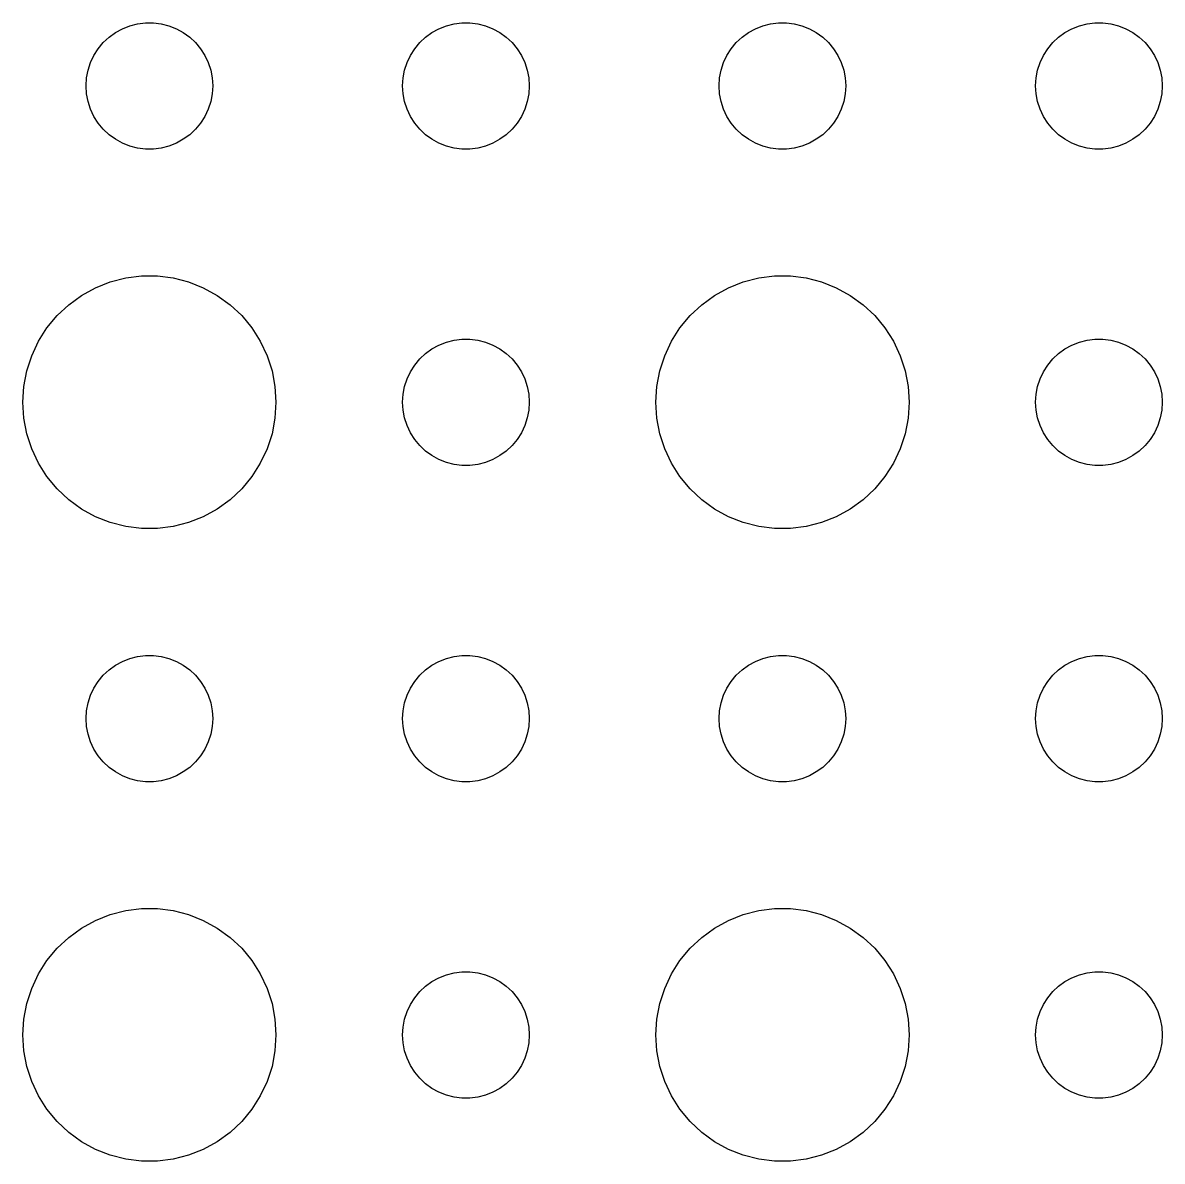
# Model space of a CAD drawing. Header units: metres. Extents: x -134 to 134, y 518 to 1078.
# Drawn here: x 34.5 to 61.5, y 567.01 to 594 of the extents above; entities that cross this region are included whole.
import ezdxf

# ---------------------------------------------------------------- set-up
doc = ezdxf.new("R2010")
doc.units = ezdxf.units.M

msp = doc.modelspace()

# ---------------------------------------------------------------- linework, layer by layer
for p, q in [((36.5439, 593.656), (36.6963, 593.766)), ((36.6963, 593.766), (36.8613, 593.857)), ((36.8613, 593.857), (37.0365, 593.927)), ((37.0365, 593.927), (37.2189, 593.973)), ((37.2189, 593.973), (37.4058, 593.997)), ((37.4058, 593.997), (37.5942, 593.997)), ((37.5942, 593.997), (37.7811, 593.973)), ((37.7811, 593.973), (37.9635, 593.927)), ((37.9635, 593.927), (38.1387, 593.857)), ((38.1387, 593.857), (38.3037, 593.766)), ((38.3037, 593.766), (38.4561, 593.656)), ((44.0439, 593.656), (44.1963, 593.766)), ((44.1963, 593.766), (44.3613, 593.857)), ((44.3613, 593.857), (44.5365, 593.927)), ((44.5365, 593.927), (44.7189, 593.973)), ((44.7189, 593.973), (44.9058, 593.997)), ((44.9058, 593.997), (45.0942, 593.997)), ((45.0942, 593.997), (45.2811, 593.973)), ((45.2811, 593.973), (45.4635, 593.927)), ((45.4635, 593.927), (45.6387, 593.857)), ((45.6387, 593.857), (45.8037, 593.766)), ((45.8037, 593.766), (45.9561, 593.656)), ((51.5439, 593.656), (51.6963, 593.766)), ((51.6963, 593.766), (51.8613, 593.857)), ((51.8613, 593.857), (52.0365, 593.927)), ((52.0365, 593.927), (52.2189, 593.973)), ((52.2189, 593.973), (52.4058, 593.997)), ((52.4058, 593.997), (52.5942, 593.997)), ((52.5942, 593.997), (52.7811, 593.973)), ((52.7811, 593.973), (52.9635, 593.927)), ((52.9635, 593.927), (53.1387, 593.857)), ((53.1387, 593.857), (53.3037, 593.766)), ((53.3037, 593.766), (53.4561, 593.656)), ((59.0439, 593.656), (59.1963, 593.766)), ((59.1963, 593.766), (59.3613, 593.857)), ((59.3613, 593.857), (59.5365, 593.927)), ((59.5365, 593.927), (59.7189, 593.973)), ((59.7189, 593.973), (59.9058, 593.997)), ((59.9058, 593.997), (60.0942, 593.997)), ((60.0942, 593.997), (60.2811, 593.973)), ((60.2811, 593.973), (60.4635, 593.927)), ((60.4635, 593.927), (60.6387, 593.857)), ((60.6387, 593.857), (60.8037, 593.766)), ((60.8037, 593.766), (60.9561, 593.656)), ((36.2865, 593.382), (36.4065, 593.527)), ((36.4065, 593.527), (36.5439, 593.656)), ((38.4561, 593.656), (38.5934, 593.527)), ((38.5934, 593.527), (38.7135, 593.382)), ((43.7865, 593.382), (43.9065, 593.527)), ((43.9065, 593.527), (44.0439, 593.656)), ((45.9561, 593.656), (46.0934, 593.527)), ((46.0934, 593.527), (46.2135, 593.382)), ((51.2865, 593.382), (51.4065, 593.527)), ((51.4065, 593.527), (51.5439, 593.656)), ((53.4561, 593.656), (53.5934, 593.527)), ((53.5934, 593.527), (53.7135, 593.382)), ((58.7865, 593.382), (58.9065, 593.527)), ((58.9065, 593.527), (59.0439, 593.656)), ((60.9561, 593.656), (61.0934, 593.527)), ((61.0934, 593.527), (61.2135, 593.382)), ((36.1053, 593.052), (36.1855, 593.223)), ((36.1855, 593.223), (36.2865, 593.382)), ((38.7135, 593.382), (38.8145, 593.223)), ((38.8145, 593.223), (38.8947, 593.052)), ((43.6053, 593.052), (43.6855, 593.223)), ((43.6855, 593.223), (43.7865, 593.382)), ((46.2135, 593.382), (46.3145, 593.223)), ((46.3145, 593.223), (46.3947, 593.052)), ((51.1053, 593.052), (51.1855, 593.223)), ((51.1855, 593.223), (51.2865, 593.382)), ((53.7135, 593.382), (53.8145, 593.223)), ((53.8145, 593.223), (53.8947, 593.052)), ((58.6053, 593.052), (58.6855, 593.223)), ((58.6855, 593.223), (58.7865, 593.382)), ((61.2135, 593.382), (61.3145, 593.223)), ((61.3145, 593.223), (61.3947, 593.052)), ((36.0471, 592.873), (36.1053, 593.052)), ((38.8947, 593.052), (38.9529, 592.873)), ((43.5471, 592.873), (43.6053, 593.052)), ((46.3947, 593.052), (46.4529, 592.873)), ((51.0471, 592.873), (51.1053, 593.052)), ((53.8947, 593.052), (53.9529, 592.873)), ((58.5471, 592.873), (58.6053, 593.052)), ((61.3947, 593.052), (61.4529, 592.873)), ((36, 592.5), (36.0118, 592.688)), ((36.0118, 592.688), (36.0471, 592.873)), ((38.9529, 592.873), (38.9882, 592.688)), ((38.9882, 592.688), (39, 592.5)), ((43.5, 592.5), (43.5118, 592.688)), ((43.5118, 592.688), (43.5471, 592.873)), ((46.4529, 592.873), (46.4882, 592.688)), ((46.4882, 592.688), (46.5, 592.5)), ((51, 592.5), (51.0118, 592.688)), ((51.0118, 592.688), (51.0471, 592.873)), ((53.9529, 592.873), (53.9882, 592.688)), ((53.9882, 592.688), (54, 592.5)), ((58.5, 592.5), (58.5118, 592.688)), ((58.5118, 592.688), (58.5471, 592.873)), ((61.4529, 592.873), (61.4882, 592.688)), ((61.4882, 592.688), (61.5, 592.5)), ((36.0118, 592.312), (36, 592.5)), ((39, 592.5), (38.9882, 592.312)), ((43.5118, 592.312), (43.5, 592.5)), ((46.5, 592.5), (46.4882, 592.312)), ((51.0118, 592.312), (51, 592.5)), ((54, 592.5), (53.9882, 592.312)), ((58.5118, 592.312), (58.5, 592.5)), ((61.5, 592.5), (61.4882, 592.312)), ((36.0471, 592.127), (36.0118, 592.312)), ((36.1053, 591.948), (36.0471, 592.127)), ((38.9529, 592.127), (38.8947, 591.948)), ((38.9882, 592.312), (38.9529, 592.127)), ((43.5471, 592.127), (43.5118, 592.312)), ((43.6053, 591.948), (43.5471, 592.127)), ((46.4529, 592.127), (46.3947, 591.948)), ((46.4882, 592.312), (46.4529, 592.127)), ((51.0471, 592.127), (51.0118, 592.312)), ((51.1053, 591.948), (51.0471, 592.127)), ((53.9529, 592.127), (53.8947, 591.948)), ((53.9882, 592.312), (53.9529, 592.127)), ((58.5471, 592.127), (58.5118, 592.312)), ((58.6053, 591.948), (58.5471, 592.127)), ((61.4529, 592.127), (61.3947, 591.948)), ((61.4882, 592.312), (61.4529, 592.127)), ((36.1855, 591.777), (36.1053, 591.948)), ((38.8947, 591.948), (38.8145, 591.777)), ((43.6855, 591.777), (43.6053, 591.948)), ((46.3947, 591.948), (46.3145, 591.777)), ((51.1855, 591.777), (51.1053, 591.948)), ((53.8947, 591.948), (53.8145, 591.777)), ((58.6855, 591.777), (58.6053, 591.948)), ((61.3947, 591.948), (61.3145, 591.777)), ((36.2865, 591.618), (36.1855, 591.777)), ((36.4065, 591.473), (36.2865, 591.618)), ((38.7135, 591.618), (38.5934, 591.473)), ((38.8145, 591.777), (38.7135, 591.618)), ((43.7865, 591.618), (43.6855, 591.777)), ((43.9065, 591.473), (43.7865, 591.618)), ((46.2135, 591.618), (46.0934, 591.473)), ((46.3145, 591.777), (46.2135, 591.618)), ((51.2865, 591.618), (51.1855, 591.777)), ((51.4065, 591.473), (51.2865, 591.618)), ((53.7135, 591.618), (53.5934, 591.473)), ((53.8145, 591.777), (53.7135, 591.618)), ((58.7865, 591.618), (58.6855, 591.777)), ((58.9065, 591.473), (58.7865, 591.618)), ((61.2135, 591.618), (61.0934, 591.473)), ((61.3145, 591.777), (61.2135, 591.618)), ((36.5439, 591.344), (36.4065, 591.473)), ((36.6963, 591.234), (36.5439, 591.344)), ((38.4561, 591.344), (38.3037, 591.234)), ((38.5934, 591.473), (38.4561, 591.344)), ((44.0439, 591.344), (43.9065, 591.473)), ((44.1963, 591.234), (44.0439, 591.344)), ((45.9561, 591.344), (45.8037, 591.234)), ((46.0934, 591.473), (45.9561, 591.344)), ((51.5439, 591.344), (51.4065, 591.473)), ((51.6963, 591.234), (51.5439, 591.344)), ((53.4561, 591.344), (53.3037, 591.234)), ((53.5934, 591.473), (53.4561, 591.344)), ((59.0439, 591.344), (58.9065, 591.473)), ((59.1963, 591.234), (59.0439, 591.344)), ((60.9561, 591.344), (60.8037, 591.234)), ((61.0934, 591.473), (60.9561, 591.344)), ((36.8613, 591.143), (36.6963, 591.234)), ((37.0365, 591.073), (36.8613, 591.143)), ((37.2189, 591.027), (37.0365, 591.073)), ((37.9635, 591.073), (37.7811, 591.027)), ((38.1387, 591.143), (37.9635, 591.073)), ((38.3037, 591.234), (38.1387, 591.143)), ((44.3613, 591.143), (44.1963, 591.234)), ((44.5365, 591.073), (44.3613, 591.143)), ((44.7189, 591.027), (44.5365, 591.073)), ((45.4635, 591.073), (45.2811, 591.027)), ((45.6387, 591.143), (45.4635, 591.073)), ((45.8037, 591.234), (45.6387, 591.143)), ((51.8613, 591.143), (51.6963, 591.234)), ((52.0365, 591.073), (51.8613, 591.143)), ((52.2189, 591.027), (52.0365, 591.073)), ((52.9635, 591.073), (52.7811, 591.027)), ((53.1387, 591.143), (52.9635, 591.073)), ((53.3037, 591.234), (53.1387, 591.143)), ((59.3613, 591.143), (59.1963, 591.234)), ((59.5365, 591.073), (59.3613, 591.143)), ((59.7189, 591.027), (59.5365, 591.073)), ((60.4635, 591.073), (60.2811, 591.027)), ((60.6387, 591.143), (60.4635, 591.073)), ((60.8037, 591.234), (60.6387, 591.143)), ((37.4058, 591.003), (37.2189, 591.027)), ((37.5942, 591.003), (37.4058, 591.003)), ((37.7811, 591.027), (37.5942, 591.003)), ((44.9058, 591.003), (44.7189, 591.027)), ((45.0942, 591.003), (44.9058, 591.003)), ((45.2811, 591.027), (45.0942, 591.003)), ((52.4058, 591.003), (52.2189, 591.027)), ((52.5942, 591.003), (52.4058, 591.003)), ((52.7811, 591.027), (52.5942, 591.003)), ((59.9058, 591.003), (59.7189, 591.027)), ((60.0942, 591.003), (59.9058, 591.003)), ((60.2811, 591.027), (60.0942, 591.003)), ((36.2227, 587.714), (36.5729, 587.853)), ((36.5729, 587.853), (36.9379, 587.947)), ((36.9379, 587.947), (37.3116, 587.994)), ((37.3116, 587.994), (37.6884, 587.994)), ((37.6884, 587.994), (38.0621, 587.947)), ((38.0621, 587.947), (38.427, 587.853)), ((38.427, 587.853), (38.7773, 587.714)), ((51.2227, 587.714), (51.5729, 587.853)), ((51.5729, 587.853), (51.9379, 587.947)), ((51.9379, 587.947), (52.3116, 587.994)), ((52.3116, 587.994), (52.6884, 587.994)), ((52.6884, 587.994), (53.0621, 587.947)), ((53.0621, 587.947), (53.427, 587.853)), ((53.427, 587.853), (53.7773, 587.714)), ((35.5877, 587.312), (35.8925, 587.533)), ((35.8925, 587.533), (36.2227, 587.714)), ((38.7773, 587.714), (39.1075, 587.533)), ((39.1075, 587.533), (39.4123, 587.312)), ((50.5877, 587.312), (50.8925, 587.533)), ((50.8925, 587.533), (51.2227, 587.714)), ((53.7773, 587.714), (54.1075, 587.533)), ((54.1075, 587.533), (54.4123, 587.312)), ((35.3131, 587.054), (35.5877, 587.312)), ((39.4123, 587.312), (39.6869, 587.054)), ((50.3131, 587.054), (50.5877, 587.312)), ((54.4123, 587.312), (54.6869, 587.054)), ((35.0729, 586.763), (35.3131, 587.054)), ((39.6869, 587.054), (39.927, 586.763)), ((50.0729, 586.763), (50.3131, 587.054)), ((54.6869, 587.054), (54.927, 586.763)), ((34.8711, 586.445), (35.0729, 586.763)), ((39.927, 586.763), (40.1289, 586.445)), ((49.8711, 586.445), (50.0729, 586.763)), ((54.927, 586.763), (55.1289, 586.445)), ((34.7107, 586.104), (34.8711, 586.445)), ((40.1289, 586.445), (40.2893, 586.104)), ((44.5365, 586.427), (44.7189, 586.473)), ((44.7189, 586.473), (44.9058, 586.497)), ((44.9058, 586.497), (45.0942, 586.497)), ((45.0942, 586.497), (45.2811, 586.473)), ((45.2811, 586.473), (45.4635, 586.427)), ((49.7107, 586.104), (49.8711, 586.445)), ((55.1289, 586.445), (55.2893, 586.104)), ((59.5365, 586.427), (59.7189, 586.473)), ((59.7189, 586.473), (59.9058, 586.497)), ((59.9058, 586.497), (60.0942, 586.497)), ((60.0942, 586.497), (60.2811, 586.473)), ((60.2811, 586.473), (60.4635, 586.427)), ((44.0439, 586.156), (44.1963, 586.266)), ((44.1963, 586.266), (44.3613, 586.357)), ((44.3613, 586.357), (44.5365, 586.427)), ((45.4635, 586.427), (45.6387, 586.357)), ((45.6387, 586.357), (45.8037, 586.266)), ((45.8037, 586.266), (45.9561, 586.156)), ((59.0439, 586.156), (59.1963, 586.266)), ((59.1963, 586.266), (59.3613, 586.357)), ((59.3613, 586.357), (59.5365, 586.427)), ((60.4635, 586.427), (60.6387, 586.357)), ((60.6387, 586.357), (60.8037, 586.266)), ((60.8037, 586.266), (60.9561, 586.156)), ((34.5942, 585.746), (34.7107, 586.104)), ((40.2893, 586.104), (40.4057, 585.746)), ((43.7865, 585.882), (43.9065, 586.027)), ((43.9065, 586.027), (44.0439, 586.156)), ((45.9561, 586.156), (46.0934, 586.027)), ((46.0934, 586.027), (46.2135, 585.882)), ((49.5942, 585.746), (49.7107, 586.104)), ((55.2893, 586.104), (55.4057, 585.746)), ((58.7865, 585.882), (58.9065, 586.027)), ((58.9065, 586.027), (59.0439, 586.156)), ((60.9561, 586.156), (61.0934, 586.027)), ((61.0934, 586.027), (61.2135, 585.882)), ((34.5237, 585.376), (34.5942, 585.746)), ((40.4057, 585.746), (40.4763, 585.376)), ((43.6053, 585.552), (43.6855, 585.723)), ((43.6855, 585.723), (43.7865, 585.882)), ((46.2135, 585.882), (46.3145, 585.723)), ((46.3145, 585.723), (46.3947, 585.552)), ((49.5237, 585.376), (49.5942, 585.746)), ((55.4057, 585.746), (55.4763, 585.376)), ((58.6053, 585.552), (58.6855, 585.723)), ((58.6855, 585.723), (58.7865, 585.882)), ((61.2135, 585.882), (61.3145, 585.723)), ((61.3145, 585.723), (61.3947, 585.552)), ((34.5, 585), (34.5237, 585.376)), ((40.4763, 585.376), (40.5, 585)), ((43.5118, 585.188), (43.5471, 585.373)), ((43.5471, 585.373), (43.6053, 585.552)), ((46.3947, 585.552), (46.4529, 585.373)), ((46.4529, 585.373), (46.4882, 585.188)), ((49.5, 585), (49.5237, 585.376)), ((55.4763, 585.376), (55.5, 585)), ((58.5118, 585.188), (58.5471, 585.373)), ((58.5471, 585.373), (58.6053, 585.552)), ((61.3947, 585.552), (61.4529, 585.373)), ((61.4529, 585.373), (61.4882, 585.188)), ((43.5, 585), (43.5118, 585.188)), ((46.4882, 585.188), (46.5, 585)), ((58.5, 585), (58.5118, 585.188)), ((61.4882, 585.188), (61.5, 585)), ((34.5237, 584.624), (34.5, 585)), ((40.5, 585), (40.4763, 584.624)), ((43.5118, 584.812), (43.5, 585)), ((46.5, 585), (46.4882, 584.812)), ((49.5237, 584.624), (49.5, 585)), ((55.5, 585), (55.4763, 584.624)), ((58.5118, 584.812), (58.5, 585)), ((61.5, 585), (61.4882, 584.812)), ((34.5942, 584.254), (34.5237, 584.624)), ((40.4763, 584.624), (40.4057, 584.254)), ((43.5471, 584.627), (43.5118, 584.812)), ((43.6053, 584.448), (43.5471, 584.627)), ((46.4529, 584.627), (46.3947, 584.448)), ((46.4882, 584.812), (46.4529, 584.627)), ((49.5942, 584.254), (49.5237, 584.624)), ((55.4763, 584.624), (55.4057, 584.254)), ((58.5471, 584.627), (58.5118, 584.812)), ((58.6053, 584.448), (58.5471, 584.627)), ((61.4529, 584.627), (61.3947, 584.448)), ((61.4882, 584.812), (61.4529, 584.627)), ((43.6855, 584.277), (43.6053, 584.448)), ((46.3947, 584.448), (46.3145, 584.277)), ((58.6855, 584.277), (58.6053, 584.448)), ((61.3947, 584.448), (61.3145, 584.277)), ((34.7107, 583.896), (34.5942, 584.254)), ((40.4057, 584.254), (40.2893, 583.896)), ((43.7865, 584.118), (43.6855, 584.277)), ((43.9065, 583.973), (43.7865, 584.118)), ((46.2135, 584.118), (46.0934, 583.973)), ((46.3145, 584.277), (46.2135, 584.118)), ((49.7107, 583.896), (49.5942, 584.254)), ((55.4057, 584.254), (55.2893, 583.896)), ((58.7865, 584.118), (58.6855, 584.277)), ((58.9065, 583.973), (58.7865, 584.118)), ((61.2135, 584.118), (61.0934, 583.973)), ((61.3145, 584.277), (61.2135, 584.118)), ((34.8711, 583.555), (34.7107, 583.896)), ((40.2893, 583.896), (40.1289, 583.555)), ((44.0439, 583.844), (43.9065, 583.973)), ((44.1963, 583.734), (44.0439, 583.844)), ((45.9561, 583.844), (45.8037, 583.734)), ((46.0934, 583.973), (45.9561, 583.844)), ((49.8711, 583.555), (49.7107, 583.896)), ((55.2893, 583.896), (55.1289, 583.555)), ((59.0439, 583.844), (58.9065, 583.973)), ((59.1963, 583.734), (59.0439, 583.844)), ((60.9561, 583.844), (60.8037, 583.734)), ((61.0934, 583.973), (60.9561, 583.844)), ((35.0729, 583.237), (34.8711, 583.555)), ((40.1289, 583.555), (39.927, 583.237)), ((44.3613, 583.643), (44.1963, 583.734)), ((44.5365, 583.573), (44.3613, 583.643)), ((44.7189, 583.527), (44.5365, 583.573)), ((44.9058, 583.503), (44.7189, 583.527)), ((45.0942, 583.503), (44.9058, 583.503)), ((45.2811, 583.527), (45.0942, 583.503)), ((45.4635, 583.573), (45.2811, 583.527)), ((45.6387, 583.643), (45.4635, 583.573)), ((45.8037, 583.734), (45.6387, 583.643)), ((50.0729, 583.237), (49.8711, 583.555)), ((55.1289, 583.555), (54.927, 583.237)), ((59.3613, 583.643), (59.1963, 583.734)), ((59.5365, 583.573), (59.3613, 583.643)), ((59.7189, 583.527), (59.5365, 583.573)), ((59.9058, 583.503), (59.7189, 583.527)), ((60.0942, 583.503), (59.9058, 583.503)), ((60.2811, 583.527), (60.0942, 583.503)), ((60.4635, 583.573), (60.2811, 583.527)), ((60.6387, 583.643), (60.4635, 583.573)), ((60.8037, 583.734), (60.6387, 583.643)), ((35.3131, 582.946), (35.0729, 583.237)), ((39.927, 583.237), (39.6869, 582.946)), ((50.3131, 582.946), (50.0729, 583.237)), ((54.927, 583.237), (54.6869, 582.946)), ((35.5877, 582.688), (35.3131, 582.946)), ((39.6869, 582.946), (39.4123, 582.688)), ((50.5877, 582.688), (50.3131, 582.946)), ((54.6869, 582.946), (54.4123, 582.688)), ((35.8925, 582.467), (35.5877, 582.688)), ((39.4123, 582.688), (39.1075, 582.467)), ((50.8925, 582.467), (50.5877, 582.688)), ((54.4123, 582.688), (54.1075, 582.467)), ((36.2227, 582.286), (35.8925, 582.467)), ((39.1075, 582.467), (38.7773, 582.286)), ((51.2227, 582.286), (50.8925, 582.467)), ((54.1075, 582.467), (53.7773, 582.286)), ((36.5729, 582.147), (36.2227, 582.286)), ((36.9379, 582.053), (36.5729, 582.147)), ((38.427, 582.147), (38.0621, 582.053)), ((38.7773, 582.286), (38.427, 582.147)), ((51.5729, 582.147), (51.2227, 582.286)), ((51.9379, 582.053), (51.5729, 582.147)), ((53.427, 582.147), (53.0621, 582.053)), ((53.7773, 582.286), (53.427, 582.147)), ((37.3116, 582.006), (36.9379, 582.053)), ((37.6884, 582.006), (37.3116, 582.006)), ((38.0621, 582.053), (37.6884, 582.006)), ((52.3116, 582.006), (51.9379, 582.053)), ((52.6884, 582.006), (52.3116, 582.006)), ((53.0621, 582.053), (52.6884, 582.006)), ((36.8613, 578.857), (37.0365, 578.927)), ((37.0365, 578.927), (37.2189, 578.973)), ((37.2189, 578.973), (37.4058, 578.997)), ((37.4058, 578.997), (37.5942, 578.997)), ((37.5942, 578.997), (37.7811, 578.973)), ((37.7811, 578.973), (37.9635, 578.927)), ((37.9635, 578.927), (38.1387, 578.857)), ((44.3613, 578.857), (44.5365, 578.927)), ((44.5365, 578.927), (44.7189, 578.973)), ((44.7189, 578.973), (44.9058, 578.997)), ((44.9058, 578.997), (45.0942, 578.997)), ((45.0942, 578.997), (45.2811, 578.973)), ((45.2811, 578.973), (45.4635, 578.927)), ((45.4635, 578.927), (45.6387, 578.857)), ((51.8613, 578.857), (52.0365, 578.927)), ((52.0365, 578.927), (52.2189, 578.973)), ((52.2189, 578.973), (52.4058, 578.997)), ((52.4058, 578.997), (52.5942, 578.997)), ((52.5942, 578.997), (52.7811, 578.973)), ((52.7811, 578.973), (52.9635, 578.927)), ((52.9635, 578.927), (53.1387, 578.857)), ((59.3613, 578.857), (59.5365, 578.927)), ((59.5365, 578.927), (59.7189, 578.973)), ((59.7189, 578.973), (59.9058, 578.997)), ((59.9058, 578.997), (60.0942, 578.997)), ((60.0942, 578.997), (60.2811, 578.973)), ((60.2811, 578.973), (60.4635, 578.927)), ((60.4635, 578.927), (60.6387, 578.857)), ((36.4065, 578.527), (36.5439, 578.656)), ((36.5439, 578.656), (36.6963, 578.766)), ((36.6963, 578.766), (36.8613, 578.857)), ((38.1387, 578.857), (38.3037, 578.766)), ((38.3037, 578.766), (38.4561, 578.656)), ((38.4561, 578.656), (38.5934, 578.527)), ((43.9065, 578.527), (44.0439, 578.656)), ((44.0439, 578.656), (44.1963, 578.766)), ((44.1963, 578.766), (44.3613, 578.857)), ((45.6387, 578.857), (45.8037, 578.766)), ((45.8037, 578.766), (45.9561, 578.656)), ((45.9561, 578.656), (46.0934, 578.527)), ((51.4065, 578.527), (51.5439, 578.656)), ((51.5439, 578.656), (51.6963, 578.766)), ((51.6963, 578.766), (51.8613, 578.857)), ((53.1387, 578.857), (53.3037, 578.766)), ((53.3037, 578.766), (53.4561, 578.656)), ((53.4561, 578.656), (53.5934, 578.527)), ((58.9065, 578.527), (59.0439, 578.656)), ((59.0439, 578.656), (59.1963, 578.766)), ((59.1963, 578.766), (59.3613, 578.857)), ((60.6387, 578.857), (60.8037, 578.766)), ((60.8037, 578.766), (60.9561, 578.656)), ((60.9561, 578.656), (61.0934, 578.527)), ((36.1855, 578.223), (36.2865, 578.382)), ((36.2865, 578.382), (36.4065, 578.527)), ((38.5934, 578.527), (38.7135, 578.382)), ((38.7135, 578.382), (38.8145, 578.223)), ((43.6855, 578.223), (43.7865, 578.382)), ((43.7865, 578.382), (43.9065, 578.527)), ((46.0934, 578.527), (46.2135, 578.382)), ((46.2135, 578.382), (46.3145, 578.223)), ((51.1855, 578.223), (51.2865, 578.382)), ((51.2865, 578.382), (51.4065, 578.527)), ((53.5934, 578.527), (53.7135, 578.382)), ((53.7135, 578.382), (53.8145, 578.223)), ((58.6855, 578.223), (58.7865, 578.382)), ((58.7865, 578.382), (58.9065, 578.527)), ((61.0934, 578.527), (61.2135, 578.382)), ((61.2135, 578.382), (61.3145, 578.223)), ((36.1053, 578.052), (36.1855, 578.223)), ((38.8145, 578.223), (38.8947, 578.052)), ((43.6053, 578.052), (43.6855, 578.223)), ((46.3145, 578.223), (46.3947, 578.052)), ((51.1053, 578.052), (51.1855, 578.223)), ((53.8145, 578.223), (53.8947, 578.052)), ((58.6053, 578.052), (58.6855, 578.223)), ((61.3145, 578.223), (61.3947, 578.052)), ((36.0118, 577.688), (36.0471, 577.873)), ((36.0471, 577.873), (36.1053, 578.052)), ((38.8947, 578.052), (38.9529, 577.873)), ((38.9529, 577.873), (38.9882, 577.688)), ((43.5118, 577.688), (43.5471, 577.873)), ((43.5471, 577.873), (43.6053, 578.052)), ((46.3947, 578.052), (46.4529, 577.873)), ((46.4529, 577.873), (46.4882, 577.688)), ((51.0118, 577.688), (51.0471, 577.873)), ((51.0471, 577.873), (51.1053, 578.052)), ((53.8947, 578.052), (53.9529, 577.873)), ((53.9529, 577.873), (53.9882, 577.688)), ((58.5118, 577.688), (58.5471, 577.873)), ((58.5471, 577.873), (58.6053, 578.052)), ((61.3947, 578.052), (61.4529, 577.873)), ((61.4529, 577.873), (61.4882, 577.688)), ((36, 577.5), (36.0118, 577.688)), ((38.9882, 577.688), (39, 577.5)), ((43.5, 577.5), (43.5118, 577.688)), ((46.4882, 577.688), (46.5, 577.5)), ((51, 577.5), (51.0118, 577.688)), ((53.9882, 577.688), (54, 577.5)), ((58.5, 577.5), (58.5118, 577.688)), ((61.4882, 577.688), (61.5, 577.5)), ((36.0118, 577.312), (36, 577.5)), ((36.0471, 577.127), (36.0118, 577.312)), ((38.9882, 577.312), (38.9529, 577.127)), ((39, 577.5), (38.9882, 577.312)), ((43.5118, 577.312), (43.5, 577.5)), ((43.5471, 577.127), (43.5118, 577.312)), ((46.4882, 577.312), (46.4529, 577.127)), ((46.5, 577.5), (46.4882, 577.312)), ((51.0118, 577.312), (51, 577.5)), ((51.0471, 577.127), (51.0118, 577.312)), ((53.9882, 577.312), (53.9529, 577.127)), ((54, 577.5), (53.9882, 577.312)), ((58.5118, 577.312), (58.5, 577.5)), ((58.5471, 577.127), (58.5118, 577.312)), ((61.4882, 577.312), (61.4529, 577.127)), ((61.5, 577.5), (61.4882, 577.312)), ((36.1053, 576.948), (36.0471, 577.127)), ((38.9529, 577.127), (38.8947, 576.948)), ((43.6053, 576.948), (43.5471, 577.127)), ((46.4529, 577.127), (46.3947, 576.948)), ((51.1053, 576.948), (51.0471, 577.127)), ((53.9529, 577.127), (53.8947, 576.948)), ((58.6053, 576.948), (58.5471, 577.127)), ((61.4529, 577.127), (61.3947, 576.948)), ((36.1855, 576.777), (36.1053, 576.948)), ((36.2865, 576.618), (36.1855, 576.777)), ((38.8145, 576.777), (38.7135, 576.618)), ((38.8947, 576.948), (38.8145, 576.777)), ((43.6855, 576.777), (43.6053, 576.948)), ((43.7865, 576.618), (43.6855, 576.777)), ((46.3145, 576.777), (46.2135, 576.618)), ((46.3947, 576.948), (46.3145, 576.777)), ((51.1855, 576.777), (51.1053, 576.948)), ((51.2865, 576.618), (51.1855, 576.777)), ((53.8145, 576.777), (53.7135, 576.618)), ((53.8947, 576.948), (53.8145, 576.777)), ((58.6855, 576.777), (58.6053, 576.948)), ((58.7865, 576.618), (58.6855, 576.777)), ((61.3145, 576.777), (61.2135, 576.618)), ((61.3947, 576.948), (61.3145, 576.777)), ((36.4065, 576.473), (36.2865, 576.618)), ((36.5439, 576.344), (36.4065, 576.473)), ((38.5934, 576.473), (38.4561, 576.344)), ((38.7135, 576.618), (38.5934, 576.473)), ((43.9065, 576.473), (43.7865, 576.618)), ((44.0439, 576.344), (43.9065, 576.473)), ((46.0934, 576.473), (45.9561, 576.344)), ((46.2135, 576.618), (46.0934, 576.473)), ((51.4065, 576.473), (51.2865, 576.618)), ((51.5439, 576.344), (51.4065, 576.473)), ((53.5934, 576.473), (53.4561, 576.344)), ((53.7135, 576.618), (53.5934, 576.473)), ((58.9065, 576.473), (58.7865, 576.618)), ((59.0439, 576.344), (58.9065, 576.473)), ((61.0934, 576.473), (60.9561, 576.344)), ((61.2135, 576.618), (61.0934, 576.473)), ((36.6963, 576.234), (36.5439, 576.344)), ((36.8613, 576.143), (36.6963, 576.234)), ((38.3037, 576.234), (38.1387, 576.143)), ((38.4561, 576.344), (38.3037, 576.234)), ((44.1963, 576.234), (44.0439, 576.344)), ((44.3613, 576.143), (44.1963, 576.234)), ((45.8037, 576.234), (45.6387, 576.143)), ((45.9561, 576.344), (45.8037, 576.234)), ((51.6963, 576.234), (51.5439, 576.344)), ((51.8613, 576.143), (51.6963, 576.234)), ((53.3037, 576.234), (53.1387, 576.143)), ((53.4561, 576.344), (53.3037, 576.234)), ((59.1963, 576.234), (59.0439, 576.344)), ((59.3613, 576.143), (59.1963, 576.234)), ((60.8037, 576.234), (60.6387, 576.143)), ((60.9561, 576.344), (60.8037, 576.234)), ((37.0365, 576.073), (36.8613, 576.143)), ((37.2189, 576.027), (37.0365, 576.073)), ((37.4058, 576.003), (37.2189, 576.027)), ((37.5942, 576.003), (37.4058, 576.003)), ((37.7811, 576.027), (37.5942, 576.003)), ((37.9635, 576.073), (37.7811, 576.027)), ((38.1387, 576.143), (37.9635, 576.073)), ((44.5365, 576.073), (44.3613, 576.143)), ((44.7189, 576.027), (44.5365, 576.073)), ((44.9058, 576.003), (44.7189, 576.027)), ((45.0942, 576.003), (44.9058, 576.003)), ((45.2811, 576.027), (45.0942, 576.003)), ((45.4635, 576.073), (45.2811, 576.027)), ((45.6387, 576.143), (45.4635, 576.073)), ((52.0365, 576.073), (51.8613, 576.143)), ((52.2189, 576.027), (52.0365, 576.073)), ((52.4058, 576.003), (52.2189, 576.027)), ((52.5942, 576.003), (52.4058, 576.003)), ((52.7811, 576.027), (52.5942, 576.003)), ((52.9635, 576.073), (52.7811, 576.027)), ((53.1387, 576.143), (52.9635, 576.073)), ((59.5365, 576.073), (59.3613, 576.143)), ((59.7189, 576.027), (59.5365, 576.073)), ((59.9058, 576.003), (59.7189, 576.027)), ((60.0942, 576.003), (59.9058, 576.003)), ((60.2811, 576.027), (60.0942, 576.003)), ((60.4635, 576.073), (60.2811, 576.027)), ((60.6387, 576.143), (60.4635, 576.073)), ((36.5729, 572.853), (36.9379, 572.947)), ((36.9379, 572.947), (37.3116, 572.994)), ((37.3116, 572.994), (37.6884, 572.994)), ((37.6884, 572.994), (38.0621, 572.947)), ((38.0621, 572.947), (38.427, 572.853)), ((51.5729, 572.853), (51.9379, 572.947)), ((51.9379, 572.947), (52.3116, 572.994)), ((52.3116, 572.994), (52.6884, 572.994)), ((52.6884, 572.994), (53.0621, 572.947)), ((53.0621, 572.947), (53.427, 572.853)), ((35.8925, 572.533), (36.2227, 572.714)), ((36.2227, 572.714), (36.5729, 572.853)), ((38.427, 572.853), (38.7773, 572.714)), ((38.7773, 572.714), (39.1075, 572.533)), ((50.8925, 572.533), (51.2227, 572.714)), ((51.2227, 572.714), (51.5729, 572.853)), ((53.427, 572.853), (53.7773, 572.714)), ((53.7773, 572.714), (54.1075, 572.533)), ((35.5877, 572.312), (35.8925, 572.533)), ((39.1075, 572.533), (39.4123, 572.312)), ((50.5877, 572.312), (50.8925, 572.533)), ((54.1075, 572.533), (54.4123, 572.312)), ((35.3131, 572.054), (35.5877, 572.312)), ((39.4123, 572.312), (39.6869, 572.054)), ((50.3131, 572.054), (50.5877, 572.312)), ((54.4123, 572.312), (54.6869, 572.054)), ((35.0729, 571.763), (35.3131, 572.054)), ((39.6869, 572.054), (39.927, 571.763)), ((50.0729, 571.763), (50.3131, 572.054)), ((54.6869, 572.054), (54.927, 571.763)), ((34.8711, 571.445), (35.0729, 571.763)), ((39.927, 571.763), (40.1289, 571.445)), ((49.8711, 571.445), (50.0729, 571.763)), ((54.927, 571.763), (55.1289, 571.445)), ((34.7107, 571.104), (34.8711, 571.445)), ((40.1289, 571.445), (40.2893, 571.104)), ((44.1963, 571.266), (44.3613, 571.357)), ((44.3613, 571.357), (44.5365, 571.427)), ((44.5365, 571.427), (44.7189, 571.473)), ((44.7189, 571.473), (44.9058, 571.497)), ((44.9058, 571.497), (45.0942, 571.497)), ((45.0942, 571.497), (45.2811, 571.473)), ((45.2811, 571.473), (45.4635, 571.427)), ((45.4635, 571.427), (45.6387, 571.357)), ((45.6387, 571.357), (45.8037, 571.266)), ((49.7107, 571.104), (49.8711, 571.445)), ((55.1289, 571.445), (55.2893, 571.104)), ((59.1963, 571.266), (59.3613, 571.357)), ((59.3613, 571.357), (59.5365, 571.427)), ((59.5365, 571.427), (59.7189, 571.473)), ((59.7189, 571.473), (59.9058, 571.497)), ((59.9058, 571.497), (60.0942, 571.497)), ((60.0942, 571.497), (60.2811, 571.473)), ((60.2811, 571.473), (60.4635, 571.427)), ((60.4635, 571.427), (60.6387, 571.357)), ((60.6387, 571.357), (60.8037, 571.266)), ((34.5942, 570.746), (34.7107, 571.104)), ((40.2893, 571.104), (40.4057, 570.746)), ((43.9065, 571.027), (44.0439, 571.156)), ((44.0439, 571.156), (44.1963, 571.266)), ((45.8037, 571.266), (45.9561, 571.156)), ((45.9561, 571.156), (46.0934, 571.027)), ((49.5942, 570.746), (49.7107, 571.104)), ((55.2893, 571.104), (55.4057, 570.746)), ((58.9065, 571.027), (59.0439, 571.156)), ((59.0439, 571.156), (59.1963, 571.266)), ((60.8037, 571.266), (60.9561, 571.156)), ((60.9561, 571.156), (61.0934, 571.027)), ((43.6855, 570.723), (43.7865, 570.882)), ((43.7865, 570.882), (43.9065, 571.027)), ((46.0934, 571.027), (46.2135, 570.882)), ((46.2135, 570.882), (46.3145, 570.723)), ((58.6855, 570.723), (58.7865, 570.882)), ((58.7865, 570.882), (58.9065, 571.027)), ((61.0934, 571.027), (61.2135, 570.882)), ((61.2135, 570.882), (61.3145, 570.723)), ((34.5237, 570.376), (34.5942, 570.746)), ((40.4057, 570.746), (40.4763, 570.376)), ((43.5471, 570.373), (43.6053, 570.552)), ((43.6053, 570.552), (43.6855, 570.723)), ((46.3145, 570.723), (46.3947, 570.552)), ((46.3947, 570.552), (46.4529, 570.373)), ((49.5237, 570.376), (49.5942, 570.746)), ((55.4057, 570.746), (55.4763, 570.376)), ((58.5471, 570.373), (58.6053, 570.552)), ((58.6053, 570.552), (58.6855, 570.723)), ((61.3145, 570.723), (61.3947, 570.552)), ((61.3947, 570.552), (61.4529, 570.373)), ((34.5, 570), (34.5237, 570.376)), ((40.4763, 570.376), (40.5, 570)), ((43.5118, 570.188), (43.5471, 570.373)), ((46.4529, 570.373), (46.4882, 570.188)), ((49.5, 570), (49.5237, 570.376)), ((55.4763, 570.376), (55.5, 570)), ((58.5118, 570.188), (58.5471, 570.373)), ((61.4529, 570.373), (61.4882, 570.188)), ((34.5237, 569.624), (34.5, 570)), ((40.5, 570), (40.4763, 569.624)), ((43.5, 570), (43.5118, 570.188)), ((43.5118, 569.812), (43.5, 570)), ((46.4882, 570.188), (46.5, 570)), ((46.5, 570), (46.4882, 569.812)), ((49.5237, 569.624), (49.5, 570)), ((55.5, 570), (55.4763, 569.624)), ((58.5, 570), (58.5118, 570.188)), ((58.5118, 569.812), (58.5, 570)), ((61.4882, 570.188), (61.5, 570)), ((61.5, 570), (61.4882, 569.812)), ((43.5471, 569.627), (43.5118, 569.812)), ((46.4882, 569.812), (46.4529, 569.627)), ((58.5471, 569.627), (58.5118, 569.812)), ((61.4882, 569.812), (61.4529, 569.627)), ((34.5942, 569.254), (34.5237, 569.624)), ((40.4763, 569.624), (40.4057, 569.254)), ((43.6053, 569.448), (43.5471, 569.627)), ((43.6855, 569.277), (43.6053, 569.448)), ((46.3947, 569.448), (46.3145, 569.277)), ((46.4529, 569.627), (46.3947, 569.448)), ((49.5942, 569.254), (49.5237, 569.624)), ((55.4763, 569.624), (55.4057, 569.254)), ((58.6053, 569.448), (58.5471, 569.627)), ((58.6855, 569.277), (58.6053, 569.448)), ((61.3947, 569.448), (61.3145, 569.277)), ((61.4529, 569.627), (61.3947, 569.448)), ((34.7107, 568.896), (34.5942, 569.254)), ((40.4057, 569.254), (40.2893, 568.896)), ((43.7865, 569.118), (43.6855, 569.277)), ((46.3145, 569.277), (46.2135, 569.118)), ((49.7107, 568.896), (49.5942, 569.254)), ((55.4057, 569.254), (55.2893, 568.896)), ((58.7865, 569.118), (58.6855, 569.277)), ((61.3145, 569.277), (61.2135, 569.118)), ((34.8711, 568.555), (34.7107, 568.896)), ((40.2893, 568.896), (40.1289, 568.555)), ((43.9065, 568.973), (43.7865, 569.118)), ((44.0439, 568.844), (43.9065, 568.973)), ((46.0934, 568.973), (45.9561, 568.844)), ((46.2135, 569.118), (46.0934, 568.973)), ((49.8711, 568.555), (49.7107, 568.896)), ((55.2893, 568.896), (55.1289, 568.555)), ((58.9065, 568.973), (58.7865, 569.118)), ((59.0439, 568.844), (58.9065, 568.973)), ((61.0934, 568.973), (60.9561, 568.844)), ((61.2135, 569.118), (61.0934, 568.973)), ((44.1963, 568.734), (44.0439, 568.844)), ((44.3613, 568.643), (44.1963, 568.734)), ((44.5365, 568.573), (44.3613, 568.643)), ((45.6387, 568.643), (45.4635, 568.573)), ((45.8037, 568.734), (45.6387, 568.643)), ((45.9561, 568.844), (45.8037, 568.734)), ((59.1963, 568.734), (59.0439, 568.844)), ((59.3613, 568.643), (59.1963, 568.734)), ((59.5365, 568.573), (59.3613, 568.643)), ((60.6387, 568.643), (60.4635, 568.573)), ((60.8037, 568.734), (60.6387, 568.643)), ((60.9561, 568.844), (60.8037, 568.734)), ((35.0729, 568.237), (34.8711, 568.555)), ((40.1289, 568.555), (39.927, 568.237)), ((44.7189, 568.527), (44.5365, 568.573)), ((44.9058, 568.503), (44.7189, 568.527)), ((45.0942, 568.503), (44.9058, 568.503)), ((45.2811, 568.527), (45.0942, 568.503)), ((45.4635, 568.573), (45.2811, 568.527)), ((50.0729, 568.237), (49.8711, 568.555)), ((55.1289, 568.555), (54.927, 568.237)), ((59.7189, 568.527), (59.5365, 568.573)), ((59.9058, 568.503), (59.7189, 568.527)), ((60.0942, 568.503), (59.9058, 568.503)), ((60.2811, 568.527), (60.0942, 568.503)), ((60.4635, 568.573), (60.2811, 568.527)), ((35.3131, 567.946), (35.0729, 568.237)), ((39.927, 568.237), (39.6869, 567.946)), ((50.3131, 567.946), (50.0729, 568.237)), ((54.927, 568.237), (54.6869, 567.946)), ((35.5877, 567.688), (35.3131, 567.946)), ((39.6869, 567.946), (39.4123, 567.688)), ((50.5877, 567.688), (50.3131, 567.946)), ((54.6869, 567.946), (54.4123, 567.688)), ((35.8925, 567.467), (35.5877, 567.688)), ((39.4123, 567.688), (39.1075, 567.467)), ((50.8925, 567.467), (50.5877, 567.688)), ((54.4123, 567.688), (54.1075, 567.467)), ((36.2227, 567.286), (35.8925, 567.467)), ((36.5729, 567.147), (36.2227, 567.286)), ((38.7773, 567.286), (38.427, 567.147)), ((39.1075, 567.467), (38.7773, 567.286)), ((51.2227, 567.286), (50.8925, 567.467)), ((51.5729, 567.147), (51.2227, 567.286)), ((53.7773, 567.286), (53.427, 567.147)), ((54.1075, 567.467), (53.7773, 567.286)), ((36.9379, 567.053), (36.5729, 567.147)), ((37.3116, 567.006), (36.9379, 567.053)), ((37.6884, 567.006), (37.3116, 567.006)), ((38.0621, 567.053), (37.6884, 567.006)), ((38.427, 567.147), (38.0621, 567.053)), ((51.9379, 567.053), (51.5729, 567.147)), ((52.3116, 567.006), (51.9379, 567.053)), ((52.6884, 567.006), (52.3116, 567.006)), ((53.0621, 567.053), (52.6884, 567.006)), ((53.427, 567.147), (53.0621, 567.053))]:
    msp.add_line(p, q)

doc.saveas('drawing.dxf')
